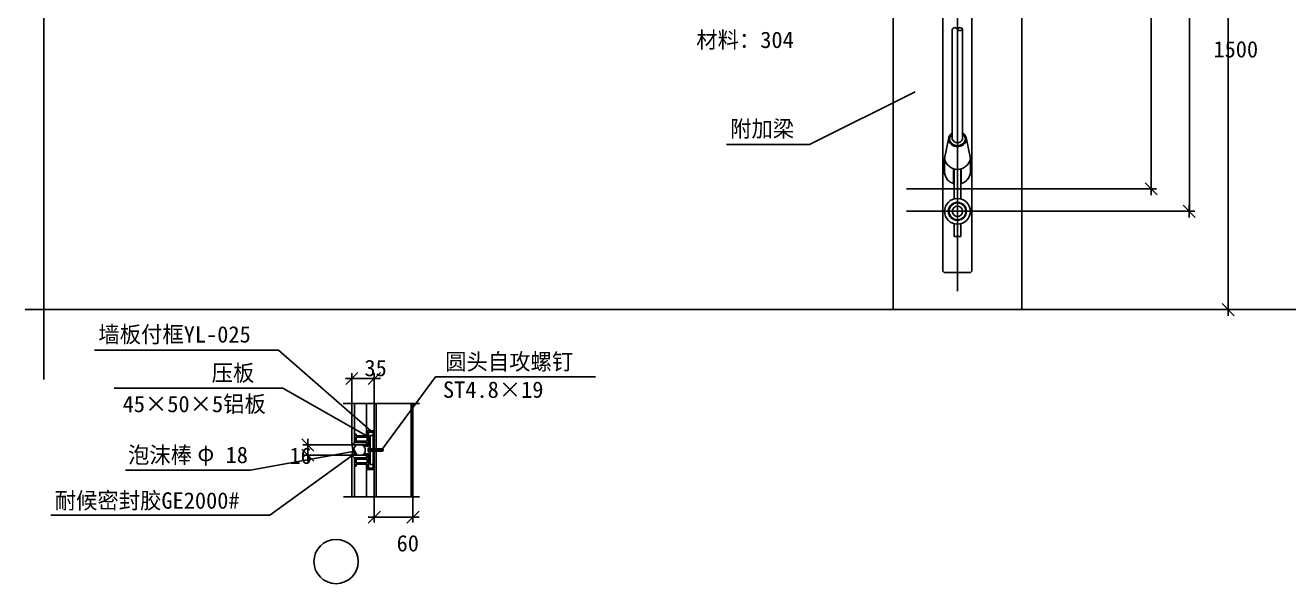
# Model space of a CAD drawing. Header units: metres. Extents: x 2349 to 5457, y 940 to 3258.
# Drawn here: x 2399 to 4361, y 940 to 1808 of the extents above; entities that cross this region are included whole.
import ezdxf

# ---------------------------------------------------------------- set-up
doc = ezdxf.new("R2010")
doc.units = ezdxf.units.M
for name, color, linetype in [('212', 2, 'Continuous'), ('3', 5, 'Continuous'), ('BZX', 1, 'Continuous'), ('CSX', 3, 'Continuous'), ('DHX', 4, 'Continuous'), ('LINE', 7, 'Continuous'), ('SCREW', 6, 'Continuous'), ('SDH', 7, 'Continuous'), ('TXT', 2, 'Continuous'), ('XSX', 6, 'Continuous')]:
    doc.layers.add(name, color=color, linetype=linetype)

# ---------------------------------------------------------------- blocks, each defined once
blk = doc.blocks.new('A$C3AE73DB5')
at = {"layer": 'CSX'}
for p, q in [((0, 18), (0, 48)), ((0, 48), (22, 48)), ((4, 18), (4, 44)), ((4, 44), (18, 44)), ((18, 0), (18, 44)), ((22, 32), (22, 48)), ((0, 18), (4, 18)), ((18, 0), (26, 0)), ((22, 32), (56, 32)), ((22, 16), (22, 28)), ((22, 28), (56, 28)), ((22, 16), (56, 16)), ((22, 12), (60, 12)), ((22, 3), (22, 12)), ((22, 3), (29, 3)), ((29, 3), (26, 0)), ((56, 38), (60, 38)), ((56, 32), (56, 38)), ((56, 16), (56, 28)), ((60, 12), (60, 38))]:
    blk.add_line(p, q, dxfattribs=at)
blk = doc.blocks.new('CC')
blk.add_line((-24.24, 0), (24.24, 0))
blk.add_lwpolyline([(-23.48, -23.39), (23.76, 23.82)])

msp = doc.modelspace()

# ---------------------------------------------------------------- hatches: boundary and pattern name
at = {"layer": 'XSX'}
h = msp.add_hatch(dxfattribs=at)
h.set_pattern_fill('ANSI38', scale=10)
h.paths.add_polyline_path([(2910.82, 1172.7), (2909.82, 1172.7), (2909.82, 1159.7), (2910.82, 1159.7)])
h = msp.add_hatch(dxfattribs=at)
h.set_pattern_fill('DOTS', scale=7.5)
h.paths.add_polyline_path([(2913.65, 1155.68), (2913.62, 1155.7), (2905.82, 1155.7, -0.03), (2906.63, 1153.1), (2910.09, 1152.33, -0.14)])
h.paths.add_polyline_path([(2910.09, 1152.33), (2906.63, 1153.1, -0.06), (2907.27, 1147.7), (2908.81, 1147.7, -0.14)])
h.paths.add_polyline_path([(2908.95, 1146.12), (2907.22, 1146.17, -0.07), (2905.82, 1139.7), (2913.68, 1139.7, -0.23)])
h.paths.add_polyline_path([(2908.81, 1147.7), (2907.27, 1147.7, -0.02), (2907.22, 1146.17), (2908.95, 1146.12, -0.04)])
h = msp.add_hatch(dxfattribs=at)
h.set_pattern_fill('HONEY', scale=15)
h.paths.add_polyline_path([(2921.93, 1155.7), (2913.68, 1155.7, 0.28), (2908.81, 1147.7), (2926.81, 1147.7, 0.28)])
h.paths.add_polyline_path([(2926.77, 1146.91, 0.02), (2926.81, 1147.7), (2908.81, 1147.7, 0.28), (2913.68, 1139.7), (2919.82, 1139.7), (2920.77, 1139.7)])
h.paths.add_polyline_path([(2926.77, 1146.91), (2920.77, 1139.7), (2921.82, 1139.7), (2921.82, 1139.65, 0.26)])
h = msp.add_hatch(dxfattribs=at)
h.set_pattern_fill('ANSI38', scale=10)
h.paths.add_polyline_path([(2910.82, 1135.7), (2909.82, 1135.7), (2909.82, 1122.7), (2910.82, 1122.7)])

# ---------------------------------------------------------------- linework, layer by layer
msp.add_circle((2881.35, 974.44, -44000), 34.39)
at = {"layer": '3'}
for p, q in [((3824.21, 1425.73), (3824.21, 2308.73)), ((3869.21, 1425.73), (3869.21, 2308.73))]:
    msp.add_line(p, q, dxfattribs=at)
at = {"layer": 'BZX'}
for p, q in [((4207.2, 1518.73), (4207.2, 2238.73)), ((4147.73, 2203.73, -44000), (4147.73, 1553.73, -44000)), ((4267.26, 2200.77), (4267.26, 1365.93)), ((3616.9, 1622.67, -44000), (3781.12, 1704.17)), ((4100.3, 1553.73, -44000), (4155.73, 1553.73, -44000)), ((4015.93, 1518.73), (4215.2, 1518.73)), ((4238.7, 1365.93), (4275.26, 1365.93)), ((2935.32, 1177.7), (2791.88, 1303.19)), ((2905.82, 1220.4), (2905.82, 1267.02)), ((2905.82, 1259.02), (2940.82, 1259.02)), ((2940.82, 1220.4), (2940.82, 1267.02)), ((3035.8, 1261.34), (2953.72, 1149.63)), ((2798.94, 1243.85), (2934.53, 1166.6)), ((2892.24, 1220.37), (3011.24, 1220.37)), ((2748.48, 1116.69), (2910.75, 1146.07)), ((2778.51, 1046.59), (2909.79, 1142.14)), ((2905.79, 1155.7), (2829.55, 1155.7)), ((2905.79, 1139.7), (2829.55, 1139.7)), ((2837.55, 1139.7), (2837.55, 1155.7)), ((2893.07, 1075.04), (3011.24, 1075.04)), ((2940.82, 1075.01), (2940.82, 1035.35)), ((3000.82, 1075.01), (3000.82, 1035.35)), ((2940.82, 1043.35), (3000.82, 1043.35))]:
    msp.add_line(p, q, dxfattribs=at)
at = {"layer": 'CSX'}
for p, q in [((3746.71, 1365.93), (3746.71, 2100.77)), ((3946.71, 1365.93), (3946.71, 2100.77)), ((3838.71, 1802), (3838.71, 1631.08)), ((3854.71, 1802), (3854.71, 1631.08)), ((3832.71, 1631.08), (3826.71, 1600.85, -44000)), ((3860.71, 1631.08), (3866.71, 1600.85, -44000)), ((3487.88, 1622.67, -44000), (3616.9, 1622.67, -44000)), ((3826.71, 1600.85, -44000), (3826.71, 1577.91, -44000)), ((3866.71, 1600.85, -44000), (3866.71, 1577.91, -44000)), ((3840.71, 1584.8), (3840.71, 1561.86)), ((3841.71, 1584.52), (3841.71, 1538.1)), ((3851.71, 1584.52), (3851.71, 1538.1)), ((3852.71, 1584.8), (3852.71, 1561.86)), ((3841.71, 1499.37), (3841.71, 1479.55)), ((3851.71, 1499.37), (3851.71, 1479.55)), ((3841.71, 1479.55), (3851.71, 1479.55)), ((3826.21, 1423.73), (3824.21, 1425.73)), ((3826.21, 1423.73), (3867.21, 1423.73)), ((3869.21, 1425.73), (3867.21, 1423.73)), ((2506.37, 1303.19), (2791.88, 1303.19)), ((3035.8, 1261.34), (3284.59, 1261.34)), ((2536.93, 1243.85), (2798.94, 1243.85)), ((2905.82, 1220.37), (2905.82, 1155.7)), ((2909.82, 1220.37), (2909.82, 1159.7)), ((2928.82, 1220.37), (2928.82, 1169.7)), ((2940.82, 1177.63), (2940.82, 1162.7)), ((2928.82, 1159.7), (2928.82, 1155.7)), ((2934.32, 1170.2), (2934.32, 1125.2)), ((2934.32, 1170.2), (2938.82, 1170.2)), ((2938.82, 1175.7), (2938.82, 1162.7)), ((2938.82, 1125.2), (2938.82, 1170.2)), ((2905.82, 1155.7), (2928.82, 1155.7)), ((2905.82, 1075.04), (2905.82, 1139.7)), ((2905.82, 1139.7), (2928.82, 1139.7)), ((2928.82, 1135.7), (2928.82, 1139.7)), ((2931.79, 1141.7), (2929.29, 1141.7)), ((2934.32, 1151.32), (2934.32, 1148)), ((2934.32, 1143.92), (2934.32, 1147.4)), ((2909.82, 1075.04), (2909.82, 1135.7)), ((2928.82, 1075.04), (2928.82, 1125.7)), ((2934.32, 1125.2), (2938.82, 1125.2)), ((2938.82, 1119.7), (2938.82, 1132.7)), ((2940.82, 1117.78), (2940.82, 1132.7)), ((2554.21, 1116.69), (2748.48, 1116.69)), ((2438.21, 1046.59), (2778.51, 1046.59))]:
    msp.add_line(p, q, dxfattribs=at)
for points in [[(2940.82, 1162.7), (2940.82, 1220.37)], [(2940.82, 1220.37), (2940.82, 1075.04)], [(2943.82, 1220.37), (2943.82, 1075.04)], [(2997.82, 1220.37), (2997.82, 1075.04)], [(3000.82, 1220.37), (3000.82, 1075.04)], [(2940.82, 1162.7), (2940.82, 1177.63)], [(2905.82, 1075.04), (2905.82, 1139.7)], [(2940.82, 1132.7), (2940.82, 1117.78)]]:
    msp.add_lwpolyline(points, dxfattribs=at)
msp.add_lwpolyline([(2905.82, 1139.7, 0.18), (2905.82, 1155.7, -0.1)], format="xyb", dxfattribs=at)
for radius in [20, 14, 13, 8]:
    msp.add_circle((3846.71, 1518.73, -44000), radius, dxfattribs=at)
for centre, radius, start, end in [((3842.71, 1799.41), 4.76, 32.9, 147.1), ((3850.71, 1799.41), 4.76, 32.9, 147.1), ((3850.71, 1804.58), 4.76, 212.9, 327.1), ((3846.71, 1628.63), 14.21, 124.26, 170.1), ((3846.71, 1633.52), 14.21, 189.9, 350.1), ((3846.71, 1628.63), 12.84, 128.53, 170.1), ((3846.71, 1633.52), 12.83, 189.9, 350.1), ((3846.71, 1633.52), 8.36, 196.98, 343.02), ((3846.71, 1628.63), 14.21, 9.9, 55.74), ((3846.71, 1628.63), 12.84, 9.9, 51.47), ((3846.71, 1604.17, -44000), 20.27, 189.44, 350.56), ((3846.71, 1581.23, -44000), 20.27, 189.44, 252.79), ((3846.71, 1581.23, -44000), 20.27, 287.21, 350.56), ((2917.81, 1147.7), 9, 117.27, 242.73), ((2917.81, 1147.7), 9, 296.49, 62.73)]:
    msp.add_arc(centre, radius, start, end, dxfattribs=at)
at = {"layer": 'DHX'}
for p, q in [((3846.71, 1394.84), (3846.71, 2488.06)), ((4100.27, 1553.73, -88000), (3767.38, 1553.73, -44000)), ((4015.9, 1518.73, -44000), (3767.38, 1518.73, -44000)), ((2398.61, 1365.93, -44000), (5349.85, 1365.93, -44000))]:
    msp.add_line(p, q, dxfattribs=at)
at = {"layer": 'LINE'}
for p, q in [((2954.59, 1147.9), (2930.15, 1147.9)), ((2934.3, 1149.91), (2934.3, 1145.89))]:
    msp.add_line(p, q, dxfattribs=at)
at = {"layer": 'SCREW'}
for p, q in [((2934.3, 1152.18), (2934.3, 1143.63)), ((2934.39, 1150.01), (2934.3, 1149.91)), ((2934.3, 1148.15), (2934.97, 1145.89)), ((2934.97, 1145.89), (2934.3, 1145.89)), ((2934.39, 1150.01), (2935.09, 1145.74)), ((2934.68, 1149.63), (2934.39, 1150.01)), ((2935.44, 1146.17), (2934.68, 1149.63)), ((2935.48, 1149.63), (2934.68, 1149.63)), ((2934.97, 1145.89), (2935.09, 1145.74)), ((2935.09, 1145.74), (2935.44, 1146.17)), ((2936.24, 1146.17), (2935.44, 1146.17)), ((2936.4, 1146.17), (2935.59, 1146.17)), ((2935.64, 1149.63), (2939.19, 1149.63)), ((2935.99, 1150.06), (2936.75, 1145.74)), ((2936.99, 1149.63), (2936.18, 1149.63)), ((2937.14, 1149.63), (2936.34, 1149.63)), ((2937.75, 1146.17), (2936.94, 1146.17)), ((2937.9, 1146.17), (2937.1, 1146.17)), ((2937.49, 1150.06), (2938.25, 1145.74)), ((2938.49, 1149.63), (2937.68, 1149.63)), ((2938.64, 1149.63), (2937.84, 1149.63)), ((2939.25, 1146.17), (2938.45, 1146.17)), ((2939.41, 1146.17), (2938.6, 1146.17)), ((2938.99, 1150.06), (2939.75, 1145.74)), ((2940.15, 1149.63), (2939.34, 1149.63)), ((2940.91, 1146.17), (2940.1, 1146.17)), ((2940.5, 1150.06), (2941.26, 1145.74)), ((2941.65, 1149.63), (2940.85, 1149.63)), ((2942.41, 1146.17), (2941.61, 1146.17)), ((2942, 1150.06), (2942.76, 1145.74)), ((2943.15, 1149.63), (2942.35, 1149.63)), ((2943.91, 1146.17), (2943.11, 1146.17)), ((2943.5, 1150.06), (2944.26, 1145.74)), ((2944.66, 1149.63), (2943.85, 1149.63)), ((2945.42, 1146.17), (2944.61, 1146.17)), ((2945, 1150.06), (2945.77, 1145.74)), ((2946.16, 1149.63), (2945.35, 1149.63)), ((2946.74, 1146.17), (2946.12, 1146.17)), ((2946.58, 1146.17), (2946.12, 1146.17)), ((2946.33, 1150.06), (2947.09, 1145.74)), ((2947.32, 1149.63), (2946.52, 1149.63)), ((2947.48, 1149.63), (2946.67, 1149.63)), ((2948.09, 1146.17), (2947.44, 1146.17)), ((2947.65, 1150.06), (2948.41, 1145.74)), ((2948.8, 1149.63), (2948, 1149.63)), ((2949.56, 1146.17), (2948.76, 1146.17)), ((2949.15, 1150.06), (2949.91, 1145.74)), ((2950.3, 1149.63), (2949.5, 1149.63)), ((2950.94, 1146.17), (2950.26, 1146.17)), ((2950.56, 1149.91), (2950.3, 1149.63)), ((2950.3, 1149.63), (2950.37, 1149.33)), ((2950.37, 1149.33), (2954.97, 1147.65)), ((2950.56, 1149.91), (2950.69, 1149.21)), ((2950.83, 1149.63), (2950.56, 1149.91)), ((2950.83, 1149.63), (2951.91, 1149.63)), ((2950.94, 1149.12), (2950.83, 1149.63)), ((2951.2, 1145.89), (2950.94, 1146.17)), ((2951.46, 1146.17), (2951.2, 1145.89)), ((2953.72, 1146.17), (2951.46, 1146.17)), ((2952.08, 1149.82), (2952.3, 1148.63)), ((2952.26, 1149.63), (2953.72, 1149.63)), ((2953.72, 1149.63), (2955.17, 1147.9)), ((2955.17, 1147.9), (2953.72, 1146.17))]:
    msp.add_line(p, q, dxfattribs=at)
msp.add_lwpolyline([(2934.3, 1152.18, 0.4), (2931.31, 1148.31), (2931.75, 1148.31), (2931.75, 1147.5), (2931.31, 1147.5, 0.4), (2934.3, 1143.63)], format="xyb", dxfattribs=at)
for points in [[(2936.4, 1146.17), (2936.75, 1145.74), (2937.1, 1146.17), (2936.34, 1149.63), (2935.99, 1150.06), (2935.64, 1149.63)], [(2937.9, 1146.17), (2938.25, 1145.74), (2938.6, 1146.17), (2937.84, 1149.63), (2937.49, 1150.06), (2937.14, 1149.63)], [(2939.41, 1146.17), (2939.75, 1145.74), (2940.1, 1146.17), (2939.34, 1149.63), (2938.99, 1150.06), (2938.64, 1149.63)], [(2940.91, 1146.17), (2941.26, 1145.74), (2941.61, 1146.17), (2940.85, 1149.63), (2940.5, 1150.06), (2940.15, 1149.63)], [(2942.41, 1146.17), (2942.76, 1145.74), (2943.11, 1146.17), (2942.35, 1149.63), (2942, 1150.06), (2941.65, 1149.63)], [(2943.91, 1146.17), (2944.26, 1145.74), (2944.61, 1146.17), (2943.85, 1149.63), (2943.5, 1150.06), (2943.15, 1149.63)], [(2945.42, 1146.17), (2945.77, 1145.74), (2946.12, 1146.17), (2945.35, 1149.63), (2945, 1150.06), (2944.66, 1149.63)], [(2946.74, 1146.17), (2947.09, 1145.74), (2947.44, 1146.17), (2946.67, 1149.63), (2946.33, 1150.06), (2945.98, 1149.63)], [(2948.06, 1146.17), (2948.41, 1145.74), (2948.76, 1146.17), (2948, 1149.63), (2947.65, 1150.06), (2947.3, 1149.63)], [(2949.56, 1146.17), (2949.91, 1145.74), (2950.26, 1146.17), (2949.5, 1149.63), (2949.15, 1150.06), (2948.8, 1149.63)], [(2952.26, 1149.63), (2952.3, 1148.63), (2951.91, 1149.63), (2952.08, 1149.82)]]:
    msp.add_lwpolyline(points, close=True, dxfattribs=at)
for centre, radius, start, end in [((2954.08, 1148.37), 3.83, 165.54, 214.95), ((2956.01, 1149.69), 2.29, 181.51, 242.84)]:
    msp.add_arc(centre, radius, start, end, dxfattribs=at)
at = {"layer": 'SDH'}
msp.add_line((2427.33, 2640.03), (2427.33, 1257.47), dxfattribs=at)
at = {"layer": 'XSX'}
for p, q in [((2909.82, 1159.7), (2905.82, 1155.7)), ((2910.82, 1172.7), (2909.82, 1172.7)), ((2929.82, 1159.7), (2909.82, 1159.7)), ((2929.82, 1169.7), (2912.82, 1169.7)), ((2909.82, 1135.7), (2905.82, 1139.7)), ((2929.82, 1135.7), (2909.82, 1135.7)), ((2910.82, 1122.7), (2909.82, 1122.7)), ((2929.82, 1125.7), (2912.82, 1125.7))]:
    msp.add_line(p, q, dxfattribs=at)

# ---------------------------------------------------------------- block references
at = {"xscale": 0.4, "yscale": 0.4, "zscale": 0.4, "rotation": 90}
for p in [(4147.73, 1553.73, -44000), (4206.78, 1518.73), (4267.26, 1365.93), (2837.55, 1155.7), (2837.55, 1139.7)]:
    msp.add_blockref('CC', p, dxfattribs=at)
at = {"xscale": 0.4, "yscale": 0.4, "zscale": 0.4}
for p in [(2905.82, 1259.02), (2940.82, 1259.02), (2940.82, 1043.35), (3000.82, 1043.35)]:
    msp.add_blockref('CC', p, dxfattribs=at)
at = {"layer": 'XSX', "xscale": -0.5, "yscale": 0.5, "zscale": 0.5}
msp.add_blockref('A$C3AE73DB5', (2940.82, 1153.7), dxfattribs=at)
at = {"layer": 'XSX', "xscale": 0.5, "yscale": 0.5, "zscale": 0.5, "rotation": 180}
msp.add_blockref('A$C3AE73DB5', (2940.82, 1141.7), dxfattribs=at)

# ---------------------------------------------------------------- texts
at = {"layer": '212'}
msp.add_text('φ', height=25.5, dxfattribs=at).set_placement((2665.9, 1130.61))
at = {"layer": 'BZX', "char_height": 25.5, "attachment_point": 1}
for s, insert in [('\\A1;1500', (4244.36, 1783.35)), ('\\A1;35', (2925.48, 1288.04)), ('\\A1;16', (2808.94, 1151.69)), ('\\A1;60', (2975.46, 1015.76))]:
    msp.add_mtext(s, dxfattribs=dict(at, insert=insert))
at = {"layer": 'TXT'}
for s, p in [('材料：304', (3440.94, 1772.52, -44000)), ('附加梁', (3493.47, 1634.26, -44000)), ('墙板付框YL-025', (2512.18, 1314.78)), ('圆头自攻螺钉', (3050.94, 1272.42)), ('压板', (2688.15, 1254.91)), ('ST4.8×19', (3047.47, 1228.9)), ('45×50×5铝板', (2549.86, 1206.6)), ('泡沫棒   18', (2558.26, 1127.5)), ('耐候密封胶GE2000#', (2444.34, 1056.65))]:
    msp.add_text(s, height=25.5, dxfattribs=at).set_placement(p)

doc.saveas('drawing.dxf')
